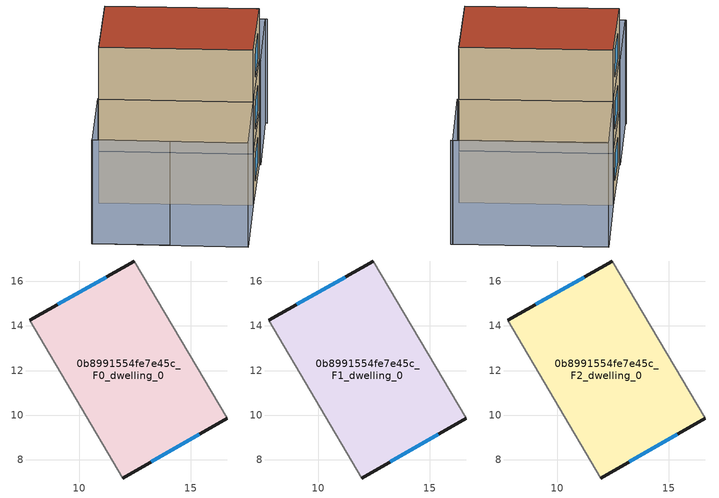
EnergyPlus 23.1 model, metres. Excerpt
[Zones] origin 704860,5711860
0b8991554fe7e45c_F0_dwelling_0
 floor ground (EU_floor_Construction): 12.47,16.9 16.62,9.87 11.96,7.19 7.79,14.24 z0
 wall outside (EU_wall_Construction): 12.47,16.9 7.79,14.24 / 11.96,7.19 16.62,9.87 z0:3
 wall adiabatic (EU_wall_Construction): 16.62,9.87 12.47,16.9 / 7.79,14.24 11.96,7.19 z0:3
 window (EU_Window_Construction): 11.21,16.19 9.05,14.96 / 13.22,7.91 15.37,9.14 z0.81:2.19
0b8991554fe7e45c_F1_dwelling_0
 floor to 0b8991554fe7e45c_F0_dwelling_0 (EU_floor_Construction): 12.47,16.9 16.62,9.87 11.96,7.19 7.79,14.24 z3
 wall outside (EU_wall_Construction): 12.47,16.9 7.79,14.24 / 11.96,7.19 16.62,9.87 z3:6
 wall adiabatic (EU_wall_Construction): 16.62,9.87 12.47,16.9 / 7.79,14.24 11.96,7.19 z3:6
 window (EU_Window_Construction): 11.21,16.19 9.05,14.96 / 13.22,7.91 15.37,9.14 z3.81:5.19
0b8991554fe7e45c_F2_dwelling_0
 floor to 0b8991554fe7e45c_F1_dwelling_0 (EU_floor_Construction): 12.47,16.9 16.62,9.87 11.96,7.19 7.79,14.24 z6
 wall outside (EU_wall_Construction): 12.47,16.9 7.79,14.24 / 11.96,7.19 16.62,9.87 z6:9
 wall adiabatic (EU_wall_Construction): 16.62,9.87 12.47,16.9 / 7.79,14.24 11.96,7.19 z6:9
 window (EU_Window_Construction): 11.21,16.19 9.05,14.96 / 13.22,7.91 15.37,9.14 z6.81:8.19
 roof outside (EU_roof_Construction): 16.62,9.87 12.47,16.9 7.79,14.24 11.96,7.19 z9
shading: 3.2,11.67 7.32,4.54 / 21.35,12.45 17.1,19.53 / 7.34,4.52 3.21,11.64 / 3.21,11.64 7.84,14.32 / 7.84,14.32 11.96,7.19 / 11.96,7.19 7.34,4.52 / 16.66,9.81 12.47,16.9 / 12.47,16.9 17.12,19.64 / 17.12,19.64 21.3,12.55 / 21.3,12.55 16.66,9.81 z0:6
[Building]
EU S2 Campaign: North Axis=0; Terrain=City; Solar Distribution=FullExterior
[Site:Location]
London: Latitude=51.5; Longitude=-0.5; Time Zone=0; Elevation=25
[SizingPeriod:WeatherFileDays]
AnnualSizingPeriod: Begin Month=1; Begin Day of Month=1; End Month=12; End Day of Month=31; Day of Week for Start Day=Monday; Use Weather File Daylight Saving Period=No; Use Weather File Rain and Snow Indicators=No
[MATERIAL]
EU_InternalMass_Material: Roughness=MediumRough; Thickness=0.1; Conductivity=1; Density=1800; Specific Heat=900; Thermal Absorptance=0.9; Solar Absorptance=0.7; Visible Absorptance=0.7
[MATERIAL:NOMASS] Roughness=MediumRough; Thermal Absorptance=0.9; Solar Absorptance=0.7; Visible Absorptance=0.7
Name | Thermal Resistance
EU_wall_NoMass | 0.555556
EU_roof_NoMass | 0.510204
EU_floor_NoMass | 1.68919
[WINDOWMATERIAL:SIMPLEGLAZINGSYSTEM]
EU_Window_SimpleGlazing: UFactor=3.96; Solar Heat Gain Coefficient=0.85; Visible Transmittance=0.85
[CONSTRUCTION]
EU_wall_Construction: EU_wall_NoMass
EU_roof_Construction: EU_roof_NoMass
EU_floor_Construction: EU_floor_NoMass
EU_Window_Construction: EU_Window_SimpleGlazing
EU_InternalMass_Construction: EU_InternalMass_Material
[ZONE] Type=1; Multiplier=1; Ceiling Height=autocalculate; Volume=132.007; Floor Area=autocalculate; Part of Total Floor Area=Yes
0b8991554fe7e45c_F0_dwelling_0; 0b8991554fe7e45c_F1_dwelling_0; 0b8991554fe7e45c_F2_dwelling_0
[INTERNALMASS] Construction=EU_InternalMass_Construction; Surface Area=44.0023
Name | Zone or ZoneList
0b8991554fe7e45c_F0_dwelling_0_EU_InternalMass | 0b8991554fe7e45c_F0_dwelling_0
0b8991554fe7e45c_F1_dwelling_0_EU_InternalMass | 0b8991554fe7e45c_F1_dwelling_0
0b8991554fe7e45c_F2_dwelling_0_EU_InternalMass | 0b8991554fe7e45c_F2_dwelling_0
[OTHEREQUIPMENT] Fuel Type=Electricity; Design Level Calculation Method=Watts/Area; Power per Zone Floor Area=1; Fraction Latent=0; Fraction Radiant=0; Fraction Lost=0; Carbon Dioxide Generation Rate=0; EndUse Subcategory=EU_Step8_InternalGains
Name | Zone or ZoneList or Space or SpaceList | Schedule
EU_Step8_InternalGain_0b8991554fe7e45c_F0_dwelling_0_f000 | 0b8991554fe7e45c_F0_dwelling_0 | EU_Step8_GainSchedule_0b8991554fe7e45c_F0_dwelling_0_f000
EU_Step8_InternalGain_0b8991554fe7e45c_F1_dwelling_0_f000 | 0b8991554fe7e45c_F1_dwelling_0 | EU_Step8_GainSchedule_0b8991554fe7e45c_F1_dwelling_0_f000
EU_Step8_InternalGain_0b8991554fe7e45c_F2_dwelling_0_f000 | 0b8991554fe7e45c_F2_dwelling_0 | EU_Step8_GainSchedule_0b8991554fe7e45c_F2_dwelling_0_f000
[ZONEVENTILATION:DESIGNFLOWRATE] Schedule=EU_AlwaysOn; Design Flow Rate Calculation Method=AirChanges/Hour; Air Changes per Hour=0.48; Ventilation Type=Natural; Fan Pressure Rise=0; Fan Total Efficiency=1; Constant Term Coefficient=1; Temperature Term Coefficient=0; Velocity Term Coefficient=0; Velocity Squared Term Coefficient=0; Minimum Indoor Temperature=-100; Maximum Indoor Temperature=100; Delta Temperature=-100; Minimum Outdoor Temperature=-100; Maximum Outdoor Temperature=100; Maximum Wind Speed=40
Name | Zone or ZoneList or Space or SpaceList
EU_ConstantAir_0b8991554fe7e45c_F0_dwelling_0 | 0b8991554fe7e45c_F0_dwelling_0
EU_ConstantAir_0b8991554fe7e45c_F1_dwelling_0 | 0b8991554fe7e45c_F1_dwelling_0
EU_ConstantAir_0b8991554fe7e45c_F2_dwelling_0 | 0b8991554fe7e45c_F2_dwelling_0
[HVACTEMPLATE:THERMOSTAT] Constant Heating Setpoint=20; Constant Cooling Setpoint=50
EU_HeatOnly_0b8991554fe7e45c_F0_dwelling_0; EU_HeatOnly_0b8991554fe7e45c_F1_dwelling_0; EU_HeatOnly_0b8991554fe7e45c_F2_dwelling_0
[HVACTEMPLATE:ZONE:IDEALLOADSAIRSYSTEM] System Availability Schedule=EU_AlwaysOn; Maximum Heating Supply Air Temperature=50; Minimum Cooling Supply Air Temperature=13; Maximum Heating Supply Air Humidity Ratio=0.0156; Minimum Cooling Supply Air Humidity Ratio=0.0077; Heating Limit=NoLimit; Cooling Limit=NoLimit; Heating Availability Schedule=EU_AlwaysOn; Cooling Availability Schedule=EU_CoolingOff; Dehumidification Control Type=ConstantSensibleHeatRatio; Cooling Sensible Heat Ratio=0.7; Dehumidification Setpoint=60; Humidification Control Type=None; Humidification Setpoint=30; Outdoor Air Method=None; Outdoor Air Flow Rate per Person=0.00944; Outdoor Air Flow Rate per Zone Floor Area=0; Outdoor Air Flow Rate per Zone=0; Demand Controlled Ventilation Type=None; Outdoor Air Economizer Type=NoEconomizer; Heat Recovery Type=None; Sensible Heat Recovery Effectiveness=0.7; Latent Heat Recovery Effectiveness=0.65
Name | Template Thermostat
0b8991554fe7e45c_F0_dwelling_0 | EU_HeatOnly_0b8991554fe7e45c_F0_dwelling_0
0b8991554fe7e45c_F1_dwelling_0 | EU_HeatOnly_0b8991554fe7e45c_F1_dwelling_0
0b8991554fe7e45c_F2_dwelling_0 | EU_HeatOnly_0b8991554fe7e45c_F2_dwelling_0
[SIZING:ZONE] Zone Cooling Design Supply Air Temperature Input Method=SupplyAirTemperature; Zone Cooling Design Supply Air Temperature=13; Zone Heating Design Supply Air Temperature Input Method=SupplyAirTemperature; Zone Heating Design Supply Air Temperature=50; Zone Cooling Design Supply Air Humidity Ratio=0.008; Zone Heating Design Supply Air Humidity Ratio=0.008; Cooling Design Air Flow Method=DesignDay; Cooling Design Air Flow Rate=0; Cooling Minimum Air Flow per Zone Floor Area=0.000762; Cooling Minimum Air Flow=0; Cooling Minimum Air Flow Fraction=0.2; Heating Design Air Flow Method=DesignDay; Heating Design Air Flow Rate=0; Heating Maximum Air Flow per Zone Floor Area=0.002032; Heating Maximum Air Flow=0.141576; Heating Maximum Air Flow Fraction=0.3; Account for Dedicated Outdoor Air System=No; Dedicated Outdoor Air System Control Strategy=NeutralSupplyAir; Dedicated Outdoor Air Low Setpoint Temperature for Design=autosize; Dedicated Outdoor Air High Setpoint Temperature for Design=autosize; Zone Load Sizing Method=Sensible Load Only No Latent Load; Zone Latent Cooling Design Supply Air Humidity Ratio Input Method=HumidityRatioDifference; Zone Cooling Design Supply Air Humidity Ratio Difference=0.005; Zone Latent Heating Design Supply Air Humidity Ratio Input Method=HumidityRatioDifference; Zone Humidification Design Supply Air Humidity Ratio Difference=0.005
0b8991554fe7e45c_F0_dwelling_0; 0b8991554fe7e45c_F1_dwelling_0; 0b8991554fe7e45c_F2_dwelling_0
[SCHEDULE:CONSTANT]
Name | Hourly Value
EU_AlwaysOn | 1
EU_CoolingOff | 0
[SCHEDULE:FILE] Column Number=1; Rows to Skip at Top=0; Number of Hours of Data=8760; Column Separator=Comma; Interpolate to Timestep=No; Minutes per Item=60; Adjust Schedule for Daylight Savings=Yes
Name | File
EU_Step8_GainSchedule_0b8991554fe7e45c_F0_dwelling_0_f000 | ../../schedules/0b8991554fe7e45c/0b8991554fe7e45c_F0_dwelling_0_f000_gain.csv
EU_Step8_GainSchedule_0b8991554fe7e45c_F1_dwelling_0_f000 | ../../schedules/0b8991554fe7e45c/0b8991554fe7e45c_F1_dwelling_0_f000_gain.csv
EU_Step8_GainSchedule_0b8991554fe7e45c_F2_dwelling_0_f000 | ../../schedules/0b8991554fe7e45c/0b8991554fe7e45c_F2_dwelling_0_f000_gain.csv
